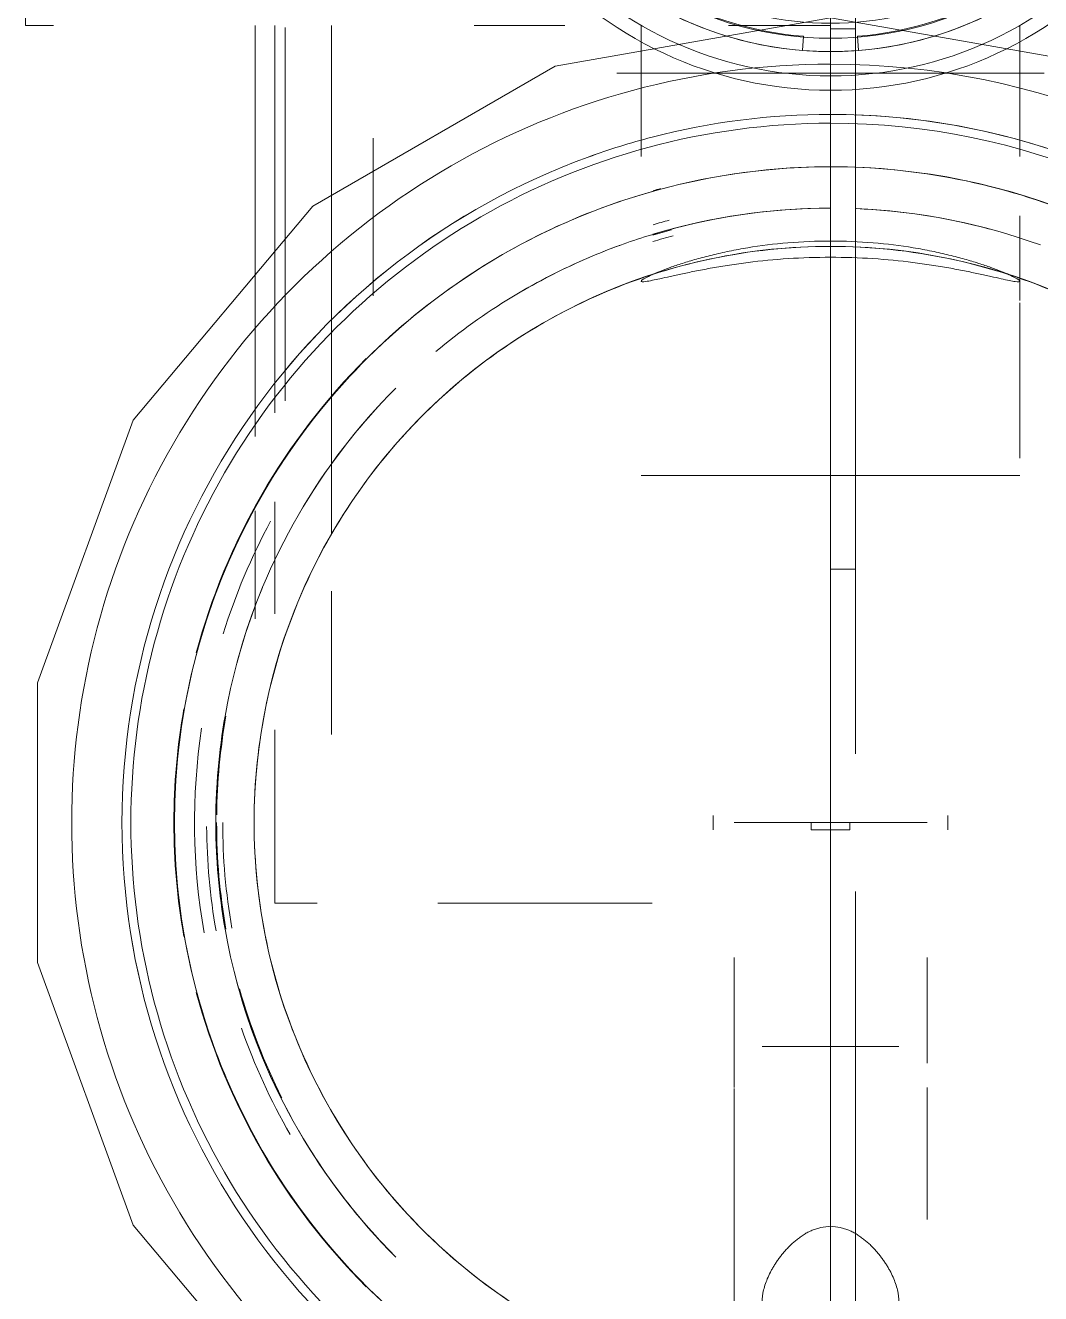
# Model space of a CAD drawing. Header units: metres. Extents: x 149 to 429, y -3 to 162.
# Drawn here: x 356.4478 to 356.5738, y 96.0434 to 96.201 of the extents above; entities that cross this region are included whole.
import ezdxf

# ---------------------------------------------------------------- set-up
doc = ezdxf.new("R2010")
doc.units = ezdxf.units.M
for name, color, linetype, lineweight in [('P-PIPE', 7, 'Continuous', 5), ('P-PIPE-CNTR', 7, 'Continuous', 5), ('P-SANR-FIXT', 7, 'Continuous', 5)]:
    doc.layers.add(name, color=color, linetype=linetype, lineweight=lineweight)

# ---------------------------------------------------------------- blocks, each defined once
blk = doc.blocks.new('Bomba Jacuzzi1 - 15B-T 1_1_2CV TRIF_220_380V _1 1_2CV_-2414014-TÉRREO 1_20 - Dependente 2')
at = {"layer": 'P-SANR-FIXT', "color": 254, "lineweight": 15, "true_color": 0xd3d3d3}
for p, q in [((0.118853903543086, 0.1000000000000005), (0.09902800000000002, 0.1000000000000005)), ((0.09902800000000002, 0.1000000000000006), (0.118853903543086, 0.1000000000000006)), ((0.09902800000000002, 0.1000000000000006), (0.118853903543086, 0.1000000000000006)), ((0.09905599999993797, 0.07147000000000037), (0.0479579082981226, 0.07147000000000037)), ((0.03983716857415912, 0.06899999999993234), (0.02594911746121761, 0.06899999999993234)), ((0.05242102550234311, 0.06772500000000041), (0.09878500888999846, 0.06772500000000041)), ((0.03579571668968001, 0.06200000000000031), (0.05924381481993751, 0.06200000000000031)), ((0.09905599999993886, 0.06200000000000031), (0.05924381481993751, 0.06200000000000031)), ((-0.008544654774432017, -0.003109999999999865), (-0.0863477155796277, -0.003109999999999865)), ((0.08634771557961472, -0.003109999999999865), (0.00854465477441904, -0.003109999999999865))]:
    blk.add_line(p, q, dxfattribs=at)
at = {"layer": 'P-SANR-FIXT', "color": 254, "lineweight": 15, "true_color": 0xe9e9e9}
for p, q in [((0.09902800000000002, 0.1000000000000005), (0.09902800000000002, 0.09650000000000053)), ((0.09902800000000002, 0.09650000000000054), (0.09902800000000002, 0.1000000000000006)), ((-0.01000000000000001, 0.06900000000000042), (-0.01000000000000001, 0.06374768774327914)), ((0.09311510000000002, 0.02652500000000036), (0.09311510000000002, 0.02562118254231784)), ((0.09311510000000002, 0.02562118254231784), (0.09311510000000002, 0.0229713238353825)), ((0.09905599999994241, 0.0235077779681538), (0.08275103697726632, 0.0235077779681538)), ((0.09311510000000002, 0.01176250000000003), (0.09311510000000002, 0.01663468702741362)), ((0.09311510000000002, 0.01176250000000048), (0.09311510000000002, 0.01663468702741398)), ((0.09311510000000002, 0.01326250000000045), (0.09311510000000002, 5.015419357484176e-16)), ((0.09311510000000002, 5.015419357484176e-16), (0.09311510000000002, -0.01326249999999951)), ((0.09311510000000002, -0.006088718036036295), (0.09311510000000002, 5.048044136244805e-16)), ((0.09311510000000002, -0.006088718036036832), (0.09311510000000002, -3.196042743662642e-17)), ((0.09905599999996657, -0.0031099999999996), (0.08634771557962861, -0.0031099999999996)), ((0.08634771557962857, -0.003109999999999684), (0.09905599999996653, -0.003109999999999684)), ((0.09311510000000002, -0.01663468702741345), (0.09311510000000002, -0.01176249999999998)), ((0.09311510000000002, -0.01663468702741305), (0.09311510000000002, -0.01176249999999954)), ((0.08275103697726632, -0.02350777796815307), (0.0990559999999424, -0.02350777796815307)), ((0.09311510000000002, -0.02297132383538193), (0.09311510000000002, -0.02652499999999965))]:
    blk.add_line(p, q, dxfattribs=at)
at = {"layer": 'P-SANR-FIXT', "color": 9, "lineweight": 15, "true_color": 0xc0c0c0}
for p, q in [((0.118853903543086, 0.1000000000000005), (0.09902800000000002, 0.1000000000000005)), ((0.0479579082981226, 0.07147000000000037), (0.09905599999993797, 0.07147000000000037)), ((0.09905600000007035, 0.06899999999993234), (0.05090153967190472, 0.06899999999993234)), ((0.05924381481993751, 0.06200000000000031), (0.09905599999993886, 0.06200000000000031)), ((0.0868960924896132, 1.353583911622992e-16), (0.1075000000000001, 1.353583911622992e-16)), ((0.1075000000000001, -0.003109999999999865), (0.08634771557961472, -0.003109999999999865))]:
    blk.add_line(p, q, dxfattribs=at)
at = {"layer": 'P-SANR-FIXT', "color": 254, "lineweight": 15, "true_color": 0xe0e0e0}
for p, q in [((0.02532207243563857, 0.07147000000000037), (0.03873347263779792, 0.07147000000000037)), ((0.01153630023511669, 0.06899999999993234), (-0.009999999999893771, 0.06899999999993234)), ((0.09878500888999846, 0.06772500000000041), (0.05242102550234311, 0.06772500000000041)), ((0.01093227280391171, 0.06200000000000031), (0.02877572674529153, 0.06200000000000031)), ((-0.01000000000000001, 0.04879036790187211), (-0.01000000000000001, 0.02213878002871011)), ((0.08275103697726632, 0.0235077779681538), (0.09905599999994241, 0.0235077779681538)), ((0.09311510000000002, 0.01663468702741362), (0.09311510000000002, 0.02352500000000038)), ((0.09311510000000002, 0.02272340506345074), (0.09311510000000002, 0.02352500000000038)), ((0.09311510000000002, 0.0229713238353825), (0.09311510000000002, -0.02297132383538193)), ((0.09311510000000002, 0.02297132383538264), (0.09311510000000002, 0.01326250000000045)), ((0.09311510000000002, 0.01663468702741398), (0.09311510000000002, 0.02272340506345074)), ((0.09311510000000002, -3.196042743662642e-17), (0.09311510000000002, 0.01176250000000003)), ((0.09311510000000002, 5.048044136244805e-16), (0.09311510000000002, 0.01176250000000048)), ((-0.08689609248962615, 1.353583911622991e-16), (0.0868960924896132, 1.353583911622992e-16)), ((0.09311510000000002, -0.01176249999999998), (0.09311510000000002, -0.006088718036036832)), ((0.09311510000000002, -0.01176249999999954), (0.09311510000000002, -0.006088718036036295)), ((0.09311510000000002, -0.01326249999999951), (0.09311510000000002, -0.02297132383538179)), ((0.09311510000000002, -0.02352499999999963), (0.09311510000000002, -0.01663468702741345)), ((0.09311510000000002, -0.02352499999999963), (0.09311510000000002, -0.01663468702741305)), ((0.09905599999994241, -0.02350777796815307), (0.08275103697726632, -0.02350777796815307))]:
    blk.add_line(p, q, dxfattribs=at)
at = {"layer": 'P-SANR-FIXT', "color": 7, "lineweight": 15, "true_color": 0xf3f3f3}
for p, q in [((-0.01000000000000001, 0.06900000000000042), (-0.01000000000000001, 0.06374768774327928)), ((0.08503032854879675, 0.05680000000000045), (0.06544093350146538, 0.05680000000000045)), ((0.0431151, 0.02212641888116415), (0.0431151, 0.02352500000000038)), ((0.0431151, 0.02272340506345074), (0.0431151, 0.02352500000000038)), ((0.0431151, 0.02196257846136599), (0.0431151, 0.0235077779681538)), ((0.04311510000000002, 0.02196257846136599), (0.04311510000000002, 0.02350777796815381)), ((0.0431151, 0.02212641888116415), (0.0431151, 0.02272340506345074)), ((0.0431151, 0.01663468702741398), (0.0431151, 0.02037324762402934)), ((0.0431151, 0.01663468702741398), (0.0431151, 0.02037324762402934)), ((0.09902800000000002, 0.01267122112328482), (0.09902800000000002, 5.414335646491964e-16)), ((0.0431151, 5.048044136244805e-16), (0.0431151, 0.01176250000000048)), ((0.0431151, 5.048044136244805e-16), (0.0431151, 0.01176250000000048)), ((0.09862, 5.44077283226585e-16), (0.09862, -0.003109999999999457)), ((0.09862000000000003, 5.239850220384312e-16), (0.09862000000000003, -0.003109999999999476)), ((0.08634771557963129, -0.003109999999999457), (0.09862, -0.003109999999999457)), ((0.0431151, -0.02272340506344993), (0.0431151, -0.01663468702741305)), ((0.0431151, -0.02272340506344993), (0.0431151, -0.01663468702741305)), ((0.0645870891490946, -0.02350777796815307), (0.04528757249115882, -0.02350777796815307)), ((0.06458708914910037, -0.02350777796815307), (0.04528757249115939, -0.02350777796815307))]:
    blk.add_line(p, q, dxfattribs=at)
at = {"layer": 'P-SANR-FIXT', "color": 7, "lineweight": 15, "true_color": 0xefefef}
for p, q in [((0.02877572674529154, 0.06200000000000031), (0.01661284993070709, 0.06200000000000031)), ((0.06544093350146538, 0.05680000000000045), (0.08503032854879675, 0.05680000000000045)), ((0.09311510000000002, 0.02652500000000036), (0.09311510000000002, 0.02562118254231791)), ((0.09311510000000002, 0.02562118254231791), (0.09311510000000002, 0.02297132383538264)), ((0.09905599999996649, 3.166817919009191e-16), (0.08689609248962667, 3.166817919009191e-16)), ((0.08689609248962671, 4.002593811947009e-16), (0.09905599999996656, 4.002593811947009e-16)), ((0.09311510000000002, -0.02297132383538179), (0.09311510000000002, -0.02562118254231713)), ((0.09311510000000002, -0.02562118254231713), (0.09311510000000002, -0.02652499999999965))]:
    blk.add_line(p, q, dxfattribs=at)
at = {"layer": 'P-SANR-FIXT', "color": 7, "lineweight": 15, "true_color": 0xfafafa}
for p, q in [((0.09902800000000002, 0.04425000000000057), (0.09902800000000002, 0.03300000000000055)), ((0.0431151, 0.02212641888116403), (0.0431151, 0.02272340506345065)), ((0.0431151, 0.02212641888116403), (0.0431151, 0.02272340506345065)), ((0.0431151, 0.01663468702741374), (0.0431151, 0.02037324762402917)), ((0.0431151, 0.01663468702741374), (0.0431151, 0.02037324762402917)), ((-0.0278, 0.008500000000000544), (-0.0278, 0.008210369523457623)), ((-0.0278, 0.008500000000000544), (-0.0278, 0.00601040764008618)), ((-0.0278, 0.008210369523457623), (-0.0278, 0.006010407640086194)), ((-0.0278, 5.459563935426076e-16), (-0.0278, -0.002199961883370876)), ((-0.0278, 5.314761940502449e-16), (-0.0278, -0.002199961883370891)), ((-0.0278, -0.00299999999999955), (-0.0278, 4.383442546046611e-16)), ((-0.0278, -0.002999999999999435), (-0.0278, 5.752449579571219e-16)), ((0.0648590178786783, 3.166817919009191e-16), (0.04311509999999998, 3.166817919009191e-16)), ((0.04311510000000002, 4.002593811947009e-16), (0.06485901787867834, 4.002593811947009e-16)), ((0.0431151, -0.00155842329472024), (0.0431151, 2.605611350916099e-16)), ((0.0431151, -0.006088718036036591), (0.0431151, 1.769835457978281e-16)), ((0.0431151, -0.01176249999999977), (0.0431151, 1.769835457978281e-16)), ((0.0431151, -0.003109999999999614), (0.0431151, -0.00155842329472024)), ((-0.05611845926592463, -0.003109999999999437), (-0.01000000000005122, -0.003109999999999437)), ((-0.05611845926590057, -0.003109999999999475), (-0.01000000000002588, -0.003109999999999475)), ((-0.01000000000002588, -0.003109999999999457), (-0.05611845926590057, -0.003109999999999457)), ((0.0431151, -0.01176249999999977), (0.0431151, -0.006088718036036591)), ((0.06485901787867482, -0.02350777796815307), (0.07541090421815669, -0.02350777796815307))]:
    blk.add_line(p, q, dxfattribs=at)
at = {"layer": 'P-SANR-FIXT', "color": 7, "lineweight": 15, "true_color": 0xfbfbfb}
for p, q in [((0.09902800000000002, 0.03300000000000057), (0.09902800000000002, 0.04425000000000058)), ((0.0431151, 0.02037324762402917), (0.0431151, 0.02212641888116403)), ((0.0431151, 0.02037324762402917), (0.0431151, 0.02212641888116403)), ((0.0431151, 0.01176250000000021), (0.0431151, 0.01663468702741374)), ((0.0431151, 0.01176250000000021), (0.0431151, 0.01663468702741374)), ((0, 0.01157372325059615), (0, 0.01198200000000053)), ((0, 0.01157372325059616), (0, 0.01198200000000053)), ((0.1075, 5.241691525270655e-16), (0.09862000000000003, 5.241691525270654e-16)), ((0, -0.01198199999999948), (0, -0.01157372325059509)), ((0, -0.01198199999999948), (0, -0.01157372325059508)), ((0.0431151, -0.01663468702741327), (0.0431151, -0.01176249999999977)), ((0.0431151, -0.01663468702741327), (0.0431151, -0.01176249999999977))]:
    blk.add_line(p, q, dxfattribs=at)
at = {"layer": 'P-SANR-FIXT', "color": 7, "lineweight": 15, "true_color": 0xf8f8f8}
for p, q in [((-0.01000000000000001, 0.02640515683319184), (-0.01000000000000001, 0.02213878002871041)), ((0.0431151, 0.01176250000000048), (0.0431151, 0.01663468702741398)), ((0.0431151, 0.01176250000000048), (0.0431151, 0.01663468702741398)), ((-0.03305458530390024, 0.01198199999993958), (-0.06769895816836506, 0.01198199999993958)), ((-0.01675258606056177, 0.01198199999993958), (-0.03292027443972748, 0.01198199999993958)), ((0.0431151, 1.769835457978281e-16), (0.0431151, 0.01176250000000021)), ((0.0431151, 1.769835457978281e-16), (0.0431151, 0.01176250000000021)), ((-0.0278, 0.006010407640086194), (-0.0278, 5.459563935426076e-16)), ((-0.0278, 0.00601040764008618), (-0.0278, 0.002199961883371954)), ((-0.0278, 4.383442546046611e-16), (-0.0278, 0.006000000000000543)), ((-0.0278, 0.004242640687119848), (-0.0278, 0.006000000000000543)), ((-0.0278, 0.003000000000000569), (-0.0278, 0.004242640687119848)), ((-0.0278, 5.752449579571219e-16), (-0.0278, 0.003000000000000569)), ((-0.0278, 0.002199961883371954), (-0.0278, 5.314761940502449e-16)), ((-0.0278, -0.002199961883370876), (-0.0278, -0.00424999999999945)), ((-0.0278, -0.002199961883370891), (-0.0278, -0.006010407640085114)), ((-0.0278, -0.00599999999999946), (-0.0278, -0.00299999999999955)), ((-0.0278, -0.004242640687118718), (-0.0278, -0.002999999999999435)), ((-0.0278, -0.00599999999999946), (-0.0278, -0.004242640687118718)), ((-0.0278, -0.00424999999999945), (-0.0278, -0.006010407640085101)), ((-0.0278, -0.006010407640085101), (-0.0278, -0.007361215932167179)), ((-0.0278, -0.006010407640085114), (-0.0278, -0.008499999999999461)), ((-0.0278, -0.007361215932167179), (-0.0278, -0.008210369523456535)), ((-0.0278, -0.008210369523456535), (-0.0278, -0.008499999999999461)), ((-0.04931073422836671, -0.01198200000007819), (-0.03292027443972748, -0.01198200000007819)), ((-0.02989966485174173, -0.01198200000007819), (-0.01675258606056177, -0.01198200000007819)), ((0.0431151, -0.01663468702741305), (0.0431151, -0.01176249999999954)), ((0.0431151, -0.01663468702741305), (0.0431151, -0.01176249999999954)), ((0.0431151, -0.02037324762402862), (0.0431151, -0.01663468702741327)), ((0.0431151, -0.02037324762402862), (0.0431151, -0.01663468702741327)), ((0.0431151, -0.02272340506344999), (0.0431151, -0.02037324762402862)), ((0.0431151, -0.02272340506344999), (0.0431151, -0.02037324762402862)), ((0.04528757249115882, -0.02350777796815307), (0.0645870891490946, -0.02350777796815307)), ((0.04528757249115941, -0.02350777796815307), (0.06458708914910037, -0.02350777796815307))]:
    blk.add_line(p, q, dxfattribs=at)
at = {"layer": 'P-SANR-FIXT', "color": 7, "lineweight": 15, "true_color": 0xfcfcfc}
for p, q in [((0.0431151, 0.02272340506345065), (0.0431151, 0.02352500000000038)), ((0.0431151, 0.02272340506345065), (0.0431151, 0.02352500000000038)), ((0.0431151, 0.02350777796815382), (0.0431151, 0.021962578461366)), ((0.04311510000000002, 0.02350777796815381), (0.04311510000000002, 0.02196257846136599)), ((0.0009000000000000002, 0.01457100000000055), (-0.0009000000000000002, 0.01457100000000055)), ((-0.0009000000000000002, 0.01457100000000057), (0.0009000000000000002, 0.01457100000000057)), ((0, 0.01037671638814568), (0, 0.01157372325059615)), ((0, 0.0103767163881457), (0, 0.01157372325059616)), ((0, 0.008472553452177753), (0, 0.01037671638814568)), ((0, 0.008472553452177779), (0, 0.0103767163881457)), ((0, 0.005991000000000541), (0, 0.008472553452177753)), ((0, 0.003101169798418991), (0, 0.008472553452177779)), ((0, 0.006000000000000543), (0, 0.00300000000000049)), ((0, 0.006000000000000543), (0, 0.00519615242270717)), ((0, 0.006000000000000543), (0, 0.00519615242270717)), ((0, 0.006000000000000543), (0, 0.003000000000000529)), ((0, 0.003101169798418946), (0, 0.005991000000000541)), ((0, 0.00519615242270717), (0, 0.003000000000000535)), ((0, 0.00519615242270717), (0, 0.003000000000000535)), ((-0.0008999999999999983, 0.002397915761656867), (0, 0.002397915761656867)), ((-0.0008999999999999985, 0.00122474487139208), (-0.0008999999999999985, 0.002397915761656827)), ((0, 5.434613364809774e-16), (0, 0.003101169798418946)), ((0, -0.003101169798417811), (0, 0.003101169798418991)), ((0, 0.00300000000000049), (0, 0.001552914270615608)), ((0, 0.003000000000000535), (0, 0.001552914270615657)), ((0, 0.003000000000000535), (0, 0.001552914270615657)), ((0, 0.003000000000000529), (0, 0.001552914270615656)), ((0, 0.00239791576165687), (0, -0.002397915761655767)), ((0, 0.002397915761656902), (0, 0.001224744871392155)), ((-0.01000000000005123, 5.63639801498539e-16), (-0.05850484619845066, 5.63639801498539e-16)), ((-0.05850484619842666, 5.449880546848363e-16), (-0.01000000000002588, 5.449880546848363e-16)), ((-0.01000000000002586, 5.236717726120333e-16), (-0.05850484619842666, 5.236717726120333e-16)), ((-0.0008999999999999985, 5.129512418594716e-16), (-0.0008999999999999985, 0.00122474487139208)), ((-0.0008999999999999985, -0.001224744871391053), (-0.0008999999999999985, 5.129512418594716e-16)), ((0, 0.001552914270615608), (0, 4.811141272796937e-16)), ((0, 0.001552914270615657), (0, 5.324750852820893e-16)), ((0, 0.001552914270615657), (0, 5.324750852820893e-16)), ((0, 0.001552914270615656), (0, 5.344048324617012e-16)), ((0, 0.001224744871392155), (0, 5.916923405323593e-16)), ((0.02499999999999607, 5.63639801498539e-16), (-2.560811562801746e-14, 5.63639801498539e-16)), ((0, 5.204846766161375e-16), (0, -0.001083819415535427)), ((0, 5.463952411276528e-16), (0, -0.001083819415535377)), ((0, -0.00310116979841786), (0, 5.434613364809774e-16)), ((0, 4.811141272796937e-16), (0, -0.001552914270614643)), ((0, 5.324750852820893e-16), (0, -0.001552914270614592)), ((0, 5.916923405323593e-16), (0, -0.001224744871390974)), ((0, 5.324750852820893e-16), (0, -0.001552914270614592)), ((0, 5.344048324617012e-16), (0, -0.001552914270614587)), ((0.03150000000000001, 5.474571906916029e-16), (0.03156814834742188, 5.474571906916029e-16)), ((0.03150000000000001, 5.636408006992611e-16), (0.03150000000000001, -0.003109999999999437)), ((0.03156814834742188, 5.474571906916029e-16), (0.03208578643762696, 5.474571906916029e-16)), ((0.03208578643762696, 5.474571906916029e-16), (0.03250000000000009, 5.474571906916029e-16)), ((0.03250000000000009, 5.474571906916029e-16), (0.03350000000000017, 5.474571906916029e-16)), ((-0.0008999999999999985, -0.002397915761655797), (-0.0008999999999999985, -0.001224744871391053)), ((0, -0.001083819415535427), (0, -0.002131980982046344)), ((0, -0.001083819415535377), (0, -0.002131980982046272)), ((0, -0.001224744871390974), (0, -0.002397915761655727)), ((0, -0.001552914270614643), (0, -0.002999999999999512)), ((0, -0.001552914270614592), (0, -0.002999999999999464)), ((0, -0.001552914270614592), (0, -0.002999999999999464)), ((0, -0.001552914270614587), (0, -0.002999999999999461)), ((0, -0.002397915761655765), (-0.0008999999999999983, -0.002397915761655765)), ((0, -0.002131980982046344), (0, -0.00310999999999951)), ((0, -0.002131980982046272), (0, -0.003109999999999424)), ((0, -0.002999999999999512), (0, -0.00424264068711879)), ((0, -0.002999999999999464), (0, -0.004242640687118748)), ((0, -0.002999999999999464), (0, -0.005795554957733871)), ((0, -0.002999999999999461), (0, -0.004242640687118744)), ((0, -0.01037671638814461), (0, -0.00310116979841786)), ((0, -0.005990999999999429), (0, -0.003101169798417811)), ((0.03208578643762696, -0.003109999999999453), (0.03150000000000001, -0.003109999999999453)), ((0.03298236190979507, -0.003109999999999453), (0.03208578643762696, -0.003109999999999453)), ((0.03350000000000015, -0.003109999999999453), (0.03298236190979507, -0.003109999999999453)), ((0, -0.00424264068711879), (0, -0.005196152422706123)), ((0, -0.004242640687118748), (0, -0.005196152422706094)), ((0, -0.004242640687118744), (0, -0.005196152422706089)), ((0, -0.005196152422706123), (0, -0.005795554957733887)), ((0, -0.005196152422706094), (0, -0.00599999999999946)), ((0, -0.005196152422706089), (0, -0.00599999999999946)), ((0, -0.005795554957733887), (0, -0.00599999999999946)), ((0, -0.005795554957733871), (0, -0.00599999999999946)), ((0, -0.01037671638814459), (0, -0.005990999999999429)), ((0, -0.01157372325059509), (0, -0.01037671638814461)), ((0, -0.01157372325059508), (0, -0.01037671638814459)), ((-0.0009000000000000002, -0.01457099999999947), (0.0009000000000000002, -0.01457099999999947)), ((0.0009000000000000002, -0.01457099999999945), (-0.0009000000000000002, -0.01457099999999945)), ((0.0431151, -0.02352499999999963), (0.0431151, -0.02272340506344999)), ((0.0431151, -0.02352499999999963), (0.0431151, -0.02272340506344999))]:
    blk.add_line(p, q, dxfattribs=at)
at = {"layer": 'P-SANR-FIXT', "color": 7, "lineweight": 15, "true_color": 0xf6f6f6}
for p, q in [((0.0431151, 0.02037324762402934), (0.0431151, 0.02212641888116415)), ((0.0431151, 0.02037324762402934), (0.0431151, 0.02212641888116415)), ((0.09902800000000002, 5.583533635444838e-16), (0.09902800000000002, 0.01267122112328484)), ((0.0431151, -0.001558423294720163), (0.0431151, 4.839100163010352e-16)), ((0.0431151, -0.01176249999999954), (0.0431151, 5.048044136244805e-16)), ((0.0431151, -0.01176249999999954), (0.0431151, 5.048044136244805e-16)), ((0.09862, 5.439044770128022e-16), (0.08689609248963001, 5.439044770128022e-16)), ((0.0431151, -0.003109999999999682), (0.0431151, -0.001558423294720163)), ((0.06474332198854318, -0.0031099999999996), (0.05272720470951614, -0.0031099999999996)), ((0.05272720470951614, -0.003109999999999684), (0.06474332198854316, -0.003109999999999684)), ((0.09862000000000003, -0.003109999999999476), (0.1075, -0.003109999999999476)), ((0.0431151, -0.02352499999999963), (0.0431151, -0.02272340506344993)), ((0.0431151, -0.02352499999999963), (0.0431151, -0.02272340506344993)), ((0.07541090421815669, -0.02350777796815307), (0.0648590178786748, -0.02350777796815307))]:
    blk.add_line(p, q, dxfattribs=at)
at = {"layer": 'P-SANR-FIXT', "color": 9, "lineweight": 15, "true_color": 0xc0c0c0, "flags": 128}
for points in [[(0.09999998131676355, 5.050566449236575e-16), (0.09396924395872282, 0.0342020127350565), (0.07660442781418467, 0.06427875796631603), (0.04999998598757245, 0.08660253633340473), (0.01736480680291962, 0.09848077070137191), (-0.01736482548615646, 0.09848077070137187), (-0.05000000467080925, 0.08660253633340458), (-0.07660444649742139, 0.06427875796631578), (-0.09396926264195941, 0.03420201273505619), (-0.1, 1.954921369333039e-16)], [(-0.1000000000000001, -4.677232062027236e-16), (-0.0939692626419592, -0.03420201273505644), (-0.07660444649742097, -0.06427875796631592), (-0.05000000467080871, -0.08660253633340455), (-0.01736482548615584, -0.09848077070137164), (0.01736480680292023, -0.09848077070137147), (0.04999998598757299, -0.08660253633340408), (0.07660442781418506, -0.0642787579663152), (0.093969243958723, -0.03420201273505556), (0.09999998131676352, 4.695065816975192e-16)]]:
    blk.add_lwpolyline(points, dxfattribs=at)
at = {"layer": 'P-SANR-FIXT', "color": 9, "lineweight": 15, "true_color": 0xc0c0c0}
for centre, radius, start, end in [((0, 1.023625628704395e-16), 0.08689609248961411, 359.9999999999994, 179.9999999999995), ((0, 1.127187232441429e-16), 0.08149000000000008, 359.9999999999996, 179.9999999999996), ((0, 1.127187232441429e-16), 0.07159999999999996, 7.824164516400251e-13, 180.0000000000004), ((0, 1.023625628704395e-16), 0.0868960924896141, 179.9999999999999, 359.9999999999994), ((0, 1.127187232441429e-16), 0.08149000000000009, 179.9999999999996, 359.9999999999991), ((0, 1.127187232441429e-16), 0.07159999999999996, 180.0000000000008, 4.071109992273301e-13)]:
    blk.add_arc(centre, radius, start, end, dxfattribs=at)
at = {"layer": 'P-SANR-FIXT', "color": 254, "lineweight": 15, "true_color": 0xd3d3d3}
for centre, radius, start, end in [((0, 1.290458026391406e-16), 0.08689609248961411, 359.9999999999994, 179.9999999999995), ((0, 2.844391389089651e-16), 0.08154999999999998, 80.0127165999975, 99.98728340000247), ((0, 2.876365812198856e-16), 0.08155, 80.01271659999787, 99.9872834000029), ((0, 3.521183344901147e-16), 0.07898999999999999, 81.45566697393654, 99.99783366594279), ((0, 2.844391389089651e-16), 0.08155000000000005, 105, 135), ((0, 2.876365812198856e-16), 0.08154999999999993, 105.0000000000004, 135.0000000000004), ((0, 2.844391389089651e-16), 0.08154999999999993, 44.99999999999996, 74.99999999999996), ((0, 1.431086360526023e-16), 0.07635299999999996, 67.49999999999972, 112.4999999999996), ((0, 2.167599433278156e-16), 0.07634999999999997, 80.01271659999966, 99.98728340000034), ((0, 2.19957385638736e-16), 0.07634999999999999, 80.0127166, 99.98728340000076), ((0, 2.167599433278156e-16), 0.07635000000000003, 105, 135), ((0, 2.167599433278156e-16), 0.07634999999999995, 44.99999999999996, 74.99999999999996), ((0, 2.19957385638736e-16), 0.07635000000000004, 45.00000000000041, 75.00000000000041), ((0, 1.431086360526023e-16), 0.07635300000000006, 120.0430210605427, 134.9999999999996), ((0, 2.19957385638736e-16), 0.07634999999999993, 120.0000000000004, 135.0000000000004), ((0, 1.431086360526023e-16), 0.07635299999999993, 44.99999999999967, 59.95697893958469), ((0, 1.431086360526023e-16), 0.07635299999999995, 22.49999999999967, 39.94406122236082), ((0, 2.167599433278156e-16), 0.07634999999999996, 20.01271660010199, 29.99999999999997), ((0, 2.19957385638736e-16), 0.07635000000000007, 20.0127166001024, 30.00000000000044), ((0, 1.431086360526023e-16), 0.07635300000000007, 359.9999999999994, 16.91219891015225), ((0, 2.167599433278156e-16), 0.07635000000000007, 359.9999999999996, 16.79351949394999), ((0, 2.19957385638736e-16), 0.07635000000000003, 3.766041550160073e-13, 15.00000000000037), ((0, 1.290458026391406e-16), 0.0868960924896141, 179.9999999999999, 359.9999999999994), ((0, 2.167599433278156e-16), 0.07635000000000003, 344.9999999999997, 357.6392696897783), ((0, 1.431086360526023e-16), 0.07635300000000006, 340.0449574994461, 357.605156484569)]:
    blk.add_arc(centre, radius, start, end, dxfattribs=at)
at = {"layer": 'P-SANR-FIXT', "color": 254, "lineweight": 15, "true_color": 0xe0e0e0}
for centre, radius, start, end in [((0, 3.553157768010351e-16), 0.07898999999999999, 81.45566697393693, 99.99783366594319), ((0, 3.859579322806895e-16), 0.07749, 90.36142020589159, 99.9872833999778), ((0, 3.891553745916099e-16), 0.07748999999999998, 90.36142020589203, 99.98728339997821), ((0, 2.876365812198856e-16), 0.08155000000000005, 60.00000000000038, 75.0000000000004), ((0, 4.197975300712642e-16), 0.07624499999999997, 89.99999999999994, 99.98728339997079), ((0, 4.229949723821846e-16), 0.076245, 90.00000000000038, 99.98728339997123), ((0, 3.521183344901147e-16), 0.07898999999999994, 61.68274863901873, 72.71298052115198), ((0, 2.19957385638736e-16), 0.07634999999999995, 105.0000000000004, 120.0000000000004), ((0, 1.431086360526023e-16), 0.07635299999999996, 16.91219891015228, 22.49999999999968), ((0, 2.19957385638736e-16), 0.07635000000000006, 15.00000000000038, 16.79351949395038), ((0, 2.844391389089651e-16), 0.08154999999999997, 14.99999999999999, 15.65273945965703), ((0, 2.19957385638736e-16), 0.07635, 345, 357.6392696897787)]:
    blk.add_arc(centre, radius, start, end, dxfattribs=at)
at = {"layer": 'P-SANR-FIXT', "color": 254, "lineweight": 15, "true_color": 0xe9e9e9}
for centre, radius, start, end in [((0, 4.197975300712642e-16), 0.076245, 80.01271660002915, 89.27107634586771), ((0, 4.229949723821846e-16), 0.07624500000000002, 80.01271660002953, 89.27107634586812), ((0, 4.874767256524138e-16), 0.07549499999999996, 89.99999999999994, 99.98728339993099), ((0, 4.906741679633342e-16), 0.07549499999999999, 90.00000000000037, 99.98728339993141), ((0, 3.859579322806895e-16), 0.07749000000000006, 109.253597996844, 120), ((0, 3.891553745916099e-16), 0.07748999999999993, 109.2535979968444, 120.0000000000004), ((0, 2.876365812198856e-16), 0.08155000000000004, 15.00000000000037, 15.65273945965742)]:
    blk.add_arc(centre, radius, start, end, dxfattribs=at)
at = {"layer": 'P-SANR-FIXT', "color": 7, "lineweight": 15, "true_color": 0xefefef}
for centre, radius, start, end in [((0, 4.197975300712642e-16), 0.07624500000000006, 105.7289236541095, 116.6508030065604), ((0, 3.859579322806895e-16), 0.07748999999999998, 14.99999999999999, 16.53032201570247)]:
    blk.add_arc(centre, radius, start, end, dxfattribs=at)
at = {"layer": 'P-SANR-FIXT', "color": 7, "lineweight": 15, "true_color": 0xf3f3f3}
for centre, radius, start, end in [((0, 4.229949723821846e-16), 0.07624499999999997, 105.7289236541099, 116.6508030065608), ((0, 3.891553745916099e-16), 0.07749000000000004, 15.00000000000038, 16.53032201570286)]:
    blk.add_arc(centre, radius, start, end, dxfattribs=at)
at = {"layer": 'P-SANR-FIXT', "color": 7, "lineweight": 15, "true_color": 0xfbfbfb}
for centre, radius, start, end in [((0, 4.874767256524138e-16), 0.07549499999999999, 14.99999999999999, 16.99613396425439), ((0, 4.229949723821846e-16), 0.07624500000000006, 15.00000000000038, 16.81815721098576)]:
    blk.add_arc(centre, radius, start, end, dxfattribs=at)
at = {"layer": 'P-SANR-FIXT', "color": 7, "lineweight": 15, "true_color": 0xfcfcfc}
blk.add_arc((0, 4.906741679633342e-16), 0.07549500000000006, 15.00000000000038, 16.99613396425477, dxfattribs=at)
at = {"layer": 'P-SANR-FIXT', "color": 7, "lineweight": 15, "true_color": 0xf6f6f6}
blk.add_arc((0, 4.197975300712642e-16), 0.076245, 14.99999999999999, 16.81815721098537, dxfattribs=at)
at = {"layer": 'P-SANR-FIXT', "color": 9, "lineweight": 15, "true_color": 0xc0c0c0}
for centre, major_axis, ratio, start_param, end_param in [((-8.872786700619351e-06, 1.194313342431606e-16), (1.85329449417384e-09, 0.09424203516568411), 0.9999999532919074, 4.712389000049942, 7.853981653639738), ((-3.064626870619938e-06, 1.531878561429779e-16), (0, 0.08799999999999777), 0.999999953291906, 5.061454830783552, 7.504915783575618), ((6.456456463216353e-18, 1.709992020943752e-16), (0, 0.08799999999999777), 0.9999999532919062, 5.061454830783546, 7.504915783575612), ((-3.064626870619938e-06, 1.531878561429779e-16), (0, 0.08799999999999768), 0.9999999532919084, 4.712388980384688, 4.967105042807135), ((6.456456463216353e-18, 1.709992020943752e-16), (1.730535956371782e-09, 0.0879999999999977), 0.9999999532919076, 4.71238900004986, 4.967105062472308), ((-8.872786700619351e-06, 1.194313342431606e-16), (1.853288258245072e-09, 0.09424203516568413), 0.9999999532919074, 1.570796346460093, 4.712389000049876), ((-3.064626870619938e-06, 1.531878561429779e-16), (0, 0.08799999999999779), 0.9999999532919058, 1.570796326794898, 3.976240007414957), ((-3.064626870619938e-06, 1.531878561429779e-16), (-1.639127731323199e-09, 0.08799999999999769), 0.9999999532919077, 4.014257260960505, 4.712388961758236), ((6.456456463216353e-18, 1.709992020943752e-16), (0, 0.08799999999999772), 0.9999999532919074, 1.606865268131797, 3.97619431457796), ((6.456456463216353e-18, 1.709992020943752e-16), (0, 0.08799999999999764), 0.9999999532919093, 4.01425727958695, 4.676320039047775)]:
    blk.add_ellipse(centre, major_axis=major_axis, ratio=ratio, start_param=start_param, end_param=end_param, dxfattribs=at)
at = {"layer": 'P-SANR-FIXT', "color": 254, "lineweight": 15, "true_color": 0xd3d3d3}
for centre, major_axis, ratio, start_param, end_param in [((-3.064626870619938e-06, 1.531878561429779e-16), (0, 0.08799999999999766), 0.9999999532919084, 4.967105042807136, 5.061454830783553), ((6.456456463216353e-18, 1.709992020943752e-16), (0, 0.08799999999999775), 0.9999999532919066, 4.967105042807129, 5.061454830783546)]:
    blk.add_ellipse(centre, major_axis=major_axis, ratio=ratio, start_param=start_param, end_param=end_param, dxfattribs=at)
at = {"layer": 'P-SANR-FIXT', "color": 9, "lineweight": 15, "true_color": 0xc0c0c0}
for points, knots in [([(-0.08149, 6.915610263412785e-16), (-0.08148999999999998, 0.005333582773260973), (-0.08043936840709714, 0.01600059014543053), (-0.0757721031800545, 0.0313863415192503), (-0.06819284841398482, 0.04556576560923738), (-0.05799301510907046, 0.05799445858359879), (-0.04556408001983154, 0.0681929903311892), (-0.02665942578964575, 0.0783037554691922), (7.537335626577962e-07, 0.08361310612496461), (0.03199919312469778, 0.07724569004400805), (0.05912412820276933, 0.05912064882930373), (0.07724849923916756, 0.03199308827359808), (0.0814900000000001, 0.01066357034138363), (0.08149000000000003, -6.285110452919352e-16)], [-1, -1, -1, -1, -0.9375, -0.875, -0.8125, -0.75, -0.6875, -0.625, -0.5, -0.375, -0.25, -0.125, 0, 0, 0, 0]), ([(0.07160000000000001, 8.170372942311886e-16), (0.07159999999999996, 0.004996843003584869), (0.07055012434632335, 0.01499139778632501), (0.06589111025518522, 0.02933330300252009), (0.05835243489548379, 0.04239177096085897), (0.04826334414661269, 0.05359771425668258), (0.0360648502580706, 0.0624614457847582), (0.02229012284592068, 0.06859358641576921), (0.002624721371722811, 0.07278074740840991), (-0.02278000513027219, 0.07011875253094395), (-0.04933087644795584, 0.05478847502356465), (-0.06735058388932334, 0.02998633844027752), (-0.0716000000000001, 0.009997411137902276), (-0.07160000000000001, -3.300021714225388e-16)], [-1, -1, -1, -1, -0.9333333333333333, -0.8666666666666667, -0.8, -0.7333333333333333, -0.6666666666666666, -0.6, -0.5333333333333333, -0.4, -0.2666666666666667, -0.1333333333333333, 0, 0, 0, 0]), ([(0.08149, -6.512403850954116e-16), (0.08148999999999997, -0.005331785170691825), (0.08044018347857498, -0.0159962075207034), (0.07577345726074407, -0.03138322580897823), (0.06819486301830606, -0.04556270254235167), (0.05799556549671066, -0.05799192230404528), (0.04556708016979629, -0.06819098187628486), (0.02666286868296153, -0.07830258590981386), (2.917092179272419e-06, -0.08361310525599641), (-0.03199578100517066, -0.07724709681733986), (-0.05912158446045693, -0.05912325027610014), (-0.07724687002309763, -0.03199649235308241), (-0.08149000000000008, -0.01066716554652141), (-0.08149000000000003, 7.048153727318152e-16)], [-1, -1, -1, -1, -0.9375, -0.875, -0.8125, -0.75, -0.6875, -0.625, -0.5, -0.375, -0.25, -0.125, 0, 0, 0, 0]), ([(-0.07160000000000001, -8.162617680635638e-16), (-0.07159999999999994, -0.004998705568951706), (-0.0705492235242164, -0.01499593211006942), (-0.06588961795123277, -0.02933649530441696), (-0.05835022473143901, -0.0423948629436537), (-0.04826056498655445, -0.05360020190055405), (-0.03606161013376021, -0.06246332051961071), (-0.02228656631151024, -0.06859474071664154), (-0.002620951118988878, -0.07278088395454108), (0.02278365785610294, -0.07011757158513147), (0.04933365487162434, -0.05478591583913355), (0.06735238439740708, -0.02998283883067848), (0.07160000000000011, -0.009993686007168193), (0.07160000000000001, 8.136043921913583e-16)], [-1, -1, -1, -1, -0.9333333333333333, -0.8666666666666667, -0.8, -0.7333333333333333, -0.6666666666666666, -0.6, -0.5333333333333333, -0.4, -0.2666666666666667, -0.1333333333333333, 0, 0, 0, 0])]:
    blk.add_open_spline(points, degree=3, knots=knots, dxfattribs=at)
at = {"layer": 'P-SANR-FIXT', "color": 7, "lineweight": 15, "true_color": 0xfafafa}
for points in [[(0.06725966523939035, 0.02352500000000038), (0.06718528992804011, 0.02352500000000035), (0.06717186702195883, 0.02332520632458718), (0.06722690217056908, 0.02293061317016548)], [(0.06770385827511761, 0.02292761926369992), (0.06749351329534267, 0.02332260022925559), (0.06735028937225293, 0.02352500000000038), (0.06725966523939035, 0.02352500000000037)], [(0.07204296775630119, -0.00528773081993161), (0.07218496153671622, -0.003560387205283132), (0.07225557536829667, -0.001783230087651041), (0.07226253747327147, 6.716026254008009e-16)], [(-0.05486102489258544, -0.006892712471134535), (-0.0547277561175696, -0.006806970571126165), (-0.05446152360323272, -0.006629092265071783), (-0.05406204233072645, -0.006344460298123034), (-0.05366693299293185, -0.006040152430707494), (-0.05341060920134747, -0.00582214157842127), (-0.05328316967261375, -0.005709770485343954)], [(0.06722690217056906, -0.02293061317016469), (0.06717186702195882, -0.02332520632458642), (0.06718528992804013, -0.02352499999999965), (0.06725966523939036, -0.02352499999999963)], [(0.06725966523939036, -0.02352499999999963), (0.06735028937225296, -0.02352499999999961), (0.06749351329534271, -0.02332260022925484), (0.06770385827511767, -0.02292761926369918)]]:
    blk.add_open_spline(points, degree=3, dxfattribs=at)
at = {"layer": 'P-SANR-FIXT', "color": 7, "lineweight": 15, "true_color": 0xf8f8f8}
for points in [[(0.06722690217056908, 0.02293061317016548), (0.06725735769215438, 0.02271225198398959), (0.06730877731990417, 0.0224342367954158), (0.06737734523957742, 0.02209976622910011)], [(0.06959988120346877, 0.01023165422180731), (0.06980005837753699, 0.008649932494654304), (0.06996584521950593, 0.006977730143898205), (0.07007614978936623, 0.005257992802692371)], [(0.0720429677563012, 0.005287730819932649), (0.07190097397588617, 0.007015074434581081), (0.07168760024663655, 0.008692604546245954), (0.07142603123523922, 0.01027537323332437)], [(0.07024764732929105, 4.486107110026189e-16), (0.0702412766569782, -0.001770983129829918), (0.07018645435922653, -0.003538255461485381), (0.07007614978936623, -0.005257992802691194)], [(0.06757486483220662, -0.02118131021015078), (0.06740543052248109, -0.02194662738231272), (0.06728193731917931, -0.02253602001574296), (0.06722690217056906, -0.02293061317016469)], [(0.06770385827511767, -0.02292761926369918), (0.06780903076500515, -0.02273012878092136), (0.06805293627312267, -0.02223885721796026), (0.06834027601593841, -0.02156331237550432), (0.06849269258512401, -0.02118228345161288)]]:
    blk.add_open_spline(points, degree=3, dxfattribs=at)
at = {"layer": 'P-SANR-FIXT', "color": 7, "lineweight": 15, "true_color": 0xf6f6f6}
for points, knots in [([(0.06737734523957743, 0.02209976622910011), (0.06743268410109474, 0.02182982628576866), (0.06757365072517202, 0.02117974063628254), (0.06785198685000676, 0.01994537218254293), (0.06818773320361976, 0.0184182261614933), (0.06855279372573979, 0.01666470784975068), (0.06892563296943877, 0.01470449778292806), (0.06928242027631683, 0.01255899650073527), (0.06949979261643469, 0.01102251508538381), (0.06959988120346877, 0.01023165422180731)], [-0.7780881274334674, -0.7780881274334674, -0.7780881274334674, -0.7780881274334674, -0.7142857142857143, -0.6428571428571428, -0.5714285714285714, -0.5, -0.4285714285714285, -0.3571428571428571, -0.2857142857142857, -0.2857142857142857, -0.2857142857142857, -0.2857142857142857]), ([(0.07052336736638426, 0.01471053756732809), (0.0703578805003775, 0.01539233768343992), (0.07010196428586599, 0.01636779410709976), (0.06974615837781038, 0.01756378170537186), (0.06948815867321319, 0.0184076081174203), (0.06923265809351173, 0.01919481117838594), (0.06888685405475464, 0.0201648263878898), (0.06864510915430957, 0.02080125452772218), (0.06849269258512396, 0.02118228345161362)], [-0.5714285714285714, -0.5714285714285714, -0.5714285714285714, -0.5714285714285714, -0.5, -0.4642857142857143, -0.4285714285714285, -0.3928571428571428, -0.3571428571428571, -0.2857142857142857, -0.2857142857142857, -0.2857142857142857, -0.2857142857142857]), ([(0.06849269258512401, -0.02118228345161288), (0.06864510915430962, -0.02080125452772143), (0.06888685405475464, -0.02016482638788905), (0.06923265809351181, -0.01919481117838515), (0.06940299181331278, -0.0186700091377414), (0.0694885751940292, -0.01839817089223904)], [-0.7142857142857143, -0.7142857142857143, -0.7142857142857143, -0.7142857142857143, -0.6428571428571428, -0.6071428571428571, -0.5714285714285714, -0.5714285714285714, -0.5714285714285714, -0.5714285714285714])]:
    blk.add_open_spline(points, degree=3, knots=knots, dxfattribs=at)
at = {"layer": 'P-SANR-FIXT', "color": 7, "lineweight": 15, "true_color": 0xf8f8f8}
for points, knots in [([(0.06810633200833646, 0.02209861208172723), (0.06809203295493824, 0.02213051830149108), (0.06794389235760674, 0.02245849217094074), (0.06780903076500511, 0.02273012878092209), (0.06770385827511761, 0.02292761926369992)], [-0.2218465102926198, -0.2218465102926198, -0.2218465102926198, -0.2218465102926198, -0.2142857142857143, -0.1428571428571428, -0.1428571428571428, -0.1428571428571428, -0.1428571428571428]), ([(-0.05328316967261382, 0.005709770485345062), (-0.05341060920134753, 0.00582214157842237), (-0.05366693299293188, 0.006040152430708586), (-0.05406204233072649, 0.006344460298124138), (-0.05446152360323272, 0.006629092265072888), (-0.05486087237473806, 0.006895909724154453), (-0.05526113625332776, 0.007143543665123086), (-0.05580047756730351, 0.007445833965120593), (-0.05674153533127795, 0.00790817105753669), (-0.05807908617210841, 0.00836768771925489), (-0.05910385665182549, 0.008500000000000537), (-0.05960809086900006, 0.008500000000000544)], [-0.5714285714285714, -0.5714285714285714, -0.5714285714285714, -0.5714285714285714, -0.5357142857142857, -0.5, -0.4642857142857143, -0.4285714285714285, -0.3928571428571428, -0.3571428571428571, -0.2857142857142857, -0.1428571428571428, 0, 0, 0, 0]), ([(-0.05015805237809574, 4.482369913915954e-16), (-0.05018410968368835, 0.0004065371309219415), (-0.05026545364162143, 0.00100077194560064), (-0.05043401309452803, 0.001657582564404137), (-0.05055171320786185, 0.002021493977603425), (-0.05064975660982417, 0.002288627504256611), (-0.05076133972154682, 0.0025492898694976), (-0.05093020143339642, 0.002887758579070326), (-0.05117108104499001, 0.003294489975500336), (-0.05143710855725647, 0.003680545222152652), (-0.05165648369473458, 0.003977602865478043), (-0.05176597068468344, 0.004122531902826046), (-0.05182120811107167, 0.00419391355377918)], [-1, -1, -1, -1, -0.9285714285714286, -0.8928571428571428, -0.875, -0.8571428571428571, -0.8392857142857142, -0.8214285714285714, -0.7857142857142857, -0.75, -0.7321428571428572, -0.7142857142857143, -0.7142857142857143, -0.7142857142857143, -0.7142857142857143]), ([(-0.05182120811107158, -0.004193913553777991), (-0.05176597068468335, -0.004122531902824856), (-0.05165648369473448, -0.003977602865476851), (-0.05143710855725635, -0.003680545222151438), (-0.05117108104498996, -0.003294489975499097), (-0.05093020143339631, -0.002887758579069051), (-0.05076133972154675, -0.002549289869496375), (-0.05068695098039828, -0.0023755149593357), (-0.05065201322811745, -0.00228754897735334)], [-0.2857142857142857, -0.2857142857142857, -0.2857142857142857, -0.2857142857142857, -0.2678571428571428, -0.25, -0.2142857142857143, -0.1785714285714285, -0.1607142857142857, -0.1428571428571428, -0.1428571428571428, -0.1428571428571428, -0.1428571428571428]), ([(-0.05960809086900015, -0.008499999999999461), (-0.0591038566518256, -0.008499999999999466), (-0.05807908617210849, -0.008367687719253841), (-0.0567415353312779, -0.007908171057535619), (-0.05580047756730357, -0.007445833965119508), (-0.05526113625332772, -0.007143543665121998), (-0.05499429366760128, -0.006978454371142904), (-0.05486102489258544, -0.006892712471134535)], [-1, -1, -1, -1, -0.8571428571428571, -0.7142857142857143, -0.6428571428571428, -0.6071428571428571, -0.5714285714285714, -0.5714285714285714, -0.5714285714285714, -0.5714285714285714])]:
    blk.add_open_spline(points, degree=3, knots=knots, dxfattribs=at)
at = {"layer": 'P-SANR-FIXT', "color": 7, "lineweight": 15, "true_color": 0xf6f6f6}
for points in [[(0.06849269258512396, 0.02118228345161362), (0.06835640948416595, 0.02152298002797723), (0.06822711938711853, 0.02182909293631304), (0.06810633200833646, 0.02209861208172723)], [(0.07142603123523922, 0.01027537323332437), (0.07129524672954053, 0.01106675757686358), (0.07100958007706933, 0.01260214555164877), (0.070688854232391, 0.01402873745121627), (0.07052336736638426, 0.01471053756732809)], [(0.07007614978936623, 0.005257992802692371), (0.07018645435922652, 0.003538255461486537), (0.07024127665697817, 0.001770983129830968), (0.07024764732929105, 4.487743266194319e-16)], [(0.07226253747327147, 6.719595922120442e-16), (0.07225557536829666, 0.001783230087652231), (0.07218496153671623, 0.003560387205284218), (0.0720429677563012, 0.005287730819932649)], [(0.07007614978936623, -0.005257992802691194), (0.06996584521950593, -0.006977730143897006), (0.069800058377537, -0.00864993249465317), (0.0695998812034688, -0.01023165422180618)], [(0.07142603123523923, -0.0102753732333234), (0.07168760024663658, -0.00869260454624495), (0.07190097397588617, -0.007015074434580087), (0.07204296775630119, -0.00528773081993161)], [(0.06819261889837099, -0.01838049744637691), (0.06807581775241549, -0.01892727483517564), (0.06785198685000682, -0.01994537218254205), (0.0676595819870694, -0.02079865162406982), (0.06757486483220662, -0.02118131021015078)]]:
    blk.add_open_spline(points, degree=3, dxfattribs=at)
at = {"layer": 'P-SANR-FIXT', "color": 7, "lineweight": 15, "true_color": 0xfafafa}
for points, knots in [([(-0.05182120811107167, 0.00419391355377918), (-0.05187644553745989, 0.004265295204732314), (-0.05198790825306393, 0.004405892771196845), (-0.05222078143128375, 0.004677385158163585), (-0.05252438215436961, 0.005000664458613509), (-0.05290229582052958, 0.005365925872244736), (-0.05315573014388011, 0.005597399392267753), (-0.05328316967261382, 0.005709770485345062)], [-0.7142857142857143, -0.7142857142857143, -0.7142857142857143, -0.7142857142857143, -0.6964285714285714, -0.6785714285714286, -0.6428571428571428, -0.6071428571428571, -0.5714285714285714, -0.5714285714285714, -0.5714285714285714, -0.5714285714285714]), ([(-0.05065201322811745, -0.00228754897735334), (-0.05061707547583662, -0.00219958299537098), (-0.05055171320786177, -0.002021493977602213), (-0.05043401309452793, -0.001657582564402929), (-0.05026545364162133, -0.001000771945599553), (-0.05018410968368834, -0.0004065371309209557), (-0.05015805237809575, 4.481036508445871e-16)], [-0.1428571428571428, -0.1428571428571428, -0.1428571428571428, -0.1428571428571428, -0.125, -0.1071428571428571, -0.07142857142857142, 0, 0, 0, 0]), ([(-0.05328316967261375, -0.005709770485343954), (-0.05315573014388004, -0.005597399392266637), (-0.05290229582052954, -0.005365925872243595), (-0.05252438215436964, -0.00500066445861239), (-0.05222078143128368, -0.004677385158162411), (-0.05198790825306386, -0.004405892771195656), (-0.05187644553745981, -0.004265295204731125), (-0.05182120811107158, -0.004193913553777991)], [-0.4285714285714285, -0.4285714285714285, -0.4285714285714285, -0.4285714285714285, -0.3928571428571428, -0.3571428571428571, -0.3214285714285714, -0.3035714285714285, -0.2857142857142857, -0.2857142857142857, -0.2857142857142857, -0.2857142857142857])]:
    blk.add_open_spline(points, degree=3, knots=knots, dxfattribs=at)
at = {"layer": 'P-SANR-FIXT', "color": 7, "lineweight": 15, "true_color": 0xf3f3f3}
blk.add_open_spline([(0.0695998812034688, -0.01023165422180618), (0.0694997926164347, -0.01102251508538269), (0.06928242027631687, -0.01255899650073413), (0.06892563296943878, -0.01470449778292707), (0.0685527937257398, -0.01666470784974972), (0.06830942004432647, -0.01783372005757819), (0.06819261889837099, -0.01838049744637691)], degree=3, dxfattribs=at)
blk.add_open_spline([(0.0694885751940292, -0.01839817089223904), (0.06957415857474564, -0.01812633264673669), (0.06974615837781042, -0.01756378170537103), (0.07010196428586599, -0.01636779410709889), (0.07052849131005183, -0.01474203340099917), (0.07100958007706934, -0.01260214555164788), (0.07129524672954056, -0.01106675757686263), (0.07142603123523923, -0.0102753732333234)], degree=3, knots=[-0.5714285714285714, -0.5714285714285714, -0.5714285714285714, -0.5714285714285714, -0.5357142857142857, -0.5, -0.4285714285714285, -0.3571428571428571, -0.2857142857142857, -0.2857142857142857, -0.2857142857142857, -0.2857142857142857], dxfattribs=at)
blk = doc.blocks.new('AF_Soldavel_Uniao - Standard-V128-TÉRREO 1_20 - Dependente 2')
at = {"layer": 'P-PIPE', "color": 4, "lineweight": 15, "true_color": 0x00ffff}
for p, q in [((150.1392395993948, 96.28602145166498), (150.1393787350011, 96.2842589349181)), ((150.1392395993948, 96.28602145166498), (150.1393787350011, 96.2842589349181)), ((150.1460572441064, 96.2842589349181), (150.1461963797128, 96.28602145166498)), ((150.1460572441064, 96.2842589349181), (150.1461963797128, 96.28602145166498)), ((150.1205559508178, 96.27814304159898), (150.1196325325371, 96.27965072945757)), ((150.1205559508178, 96.27814304159898), (150.1196325325371, 96.27965072945757)), ((150.1658034465705, 96.27965072945757), (150.1648800282898, 96.27814304159898)), ((150.1658034465705, 96.27965072945757), (150.1648800282898, 96.27814304159898)), ((150.1140043790337, 96.27556163658319), (150.1151529234544, 96.27421751243956)), ((150.1140043790337, 96.27556163658319), (150.1151529234544, 96.27421751243956)), ((150.1702830556531, 96.27421751243958), (150.1714316000739, 96.27556163658319)), ((150.1702830556531, 96.27421751243958), (150.1714316000739, 96.27556163658319)), ((150.1151529234544, 96.20969955354624), (150.1140043790337, 96.20835542940263)), ((150.1151529234544, 96.20969955354624), (150.1140043790337, 96.20835542940263)), ((150.1714316000739, 96.20835542940263), (150.1702830556531, 96.20969955354624)), ((150.1714316000739, 96.20835542940263), (150.1702830556531, 96.20969955354624)), ((150.1196325325371, 96.20426633652825), (150.1205559508178, 96.20577402438684)), ((150.1196325325371, 96.20426633652825), (150.1205559508178, 96.20577402438684)), ((150.1648800282898, 96.20577402438684), (150.1658034465705, 96.20426633652825)), ((150.1648800282898, 96.20577402438684), (150.1658034465705, 96.20426633652825)), ((150.1393787350011, 96.19965813106772), (150.1392395993948, 96.19789561432084)), ((150.1393787350011, 96.19965813106772), (150.1392395993948, 96.19789561432084)), ((150.1461963797128, 96.19789561432084), (150.1460572441064, 96.19965813106772)), ((150.1461963797128, 96.19789561432084), (150.1460572441064, 96.19965813106772))]:
    blk.add_line(p, q, dxfattribs=at)
for radius, start, end in [(0.04420000000000069, 30.00000000001039, 149.9999999999896), (0.04420000000000135, 94.51365076998617, 121.4863492300073), (0.04419999999999625, 85.4863492300137, 94.51365076998628), (0.04419999999999625, 58.51365076999208, 85.4863492300137), (0.0424319999999998, 94.51365076998582, 121.4863492299991), (0.0424319999999998, 94.51365076998582, 121.4863492299991), (0.04243199999999431, 58.51365076996534, 85.4863492300137), (0.04243199999999431, 58.51365076996534, 85.4863492300137), (0.04419999999999015, 121.4863492300126, 130.5136507699713), (0.04420000000000135, 49.48634923000179, 58.51365076998844), (0.04420000000000022, 130.5136507699601, 143.9999999999825), (0.04420000000000861, 35.99999999999068, 49.48634923000655), (0.04243199999999826, 130.5136507700078, 144.0000000000199), (0.04243199999999826, 130.5136507700078, 144.0000000000199), (0.04243200000000248, 35.99999999999721, 49.48634922999381), (0.04243200000000248, 35.99999999998705, 49.4863492299994), (0.03069999999999595, 0, 180), (0.03069999999999595, 0, 180), (0.03069999999999595, 0, 180), (0.03069999999999595, 0, 180), (0.02499999999999454, 75.00000000000217, 104.9999999999978), (0.02499999999999454, 75.00000000000217, 104.9999999999978), (0.02499999999999454, 75.00000000000217, 104.9999999999978), (0.02499999999999454, 75.00000000000217, 104.9999999999978), (0.02499999999997726, 135.0000000000163, 180), (0.02499999999999618, 135, 180), (0.02499999999999618, 135, 180), (0.02499999999997726, 135.0000000000163, 180), (0.03069999999999595, 180, 0), (0.03069999999999595, 180, 0), (0.03069999999999595, 180, 0), (0.03069999999999595, 180, 0), (0.02499999999999454, 180, 194.9999999999975), (0.02499999999997726, 180, 194.9999999999893), (0.02499999999997726, 180, 194.9999999999893), (0.02499999999999454, 180, 194.9999999999975), (0.04420000000000069, 210.0000000000031, 329.9999999999962), (0.04243200000001919, 215.9999999999974, 229.4863492300102), (0.04243200000001919, 215.9999999999974, 229.4863492300102), (0.02499999999999454, 255.0000000000018, 284.9999999999974), (0.02499999999999454, 255.0000000000018, 284.9999999999974), (0.02499999999999454, 255.0000000000018, 284.9999999999974), (0.02499999999999454, 255.0000000000018, 284.9999999999974), (0.04243200000001986, 310.5136507699922, 323.9999999999928), (0.04243200000001986, 310.5136507699869, 323.9999999999997), (0.04419999999999015, 216.0000000000063, 229.4863492300283), (0.04420000000000651, 310.5136507699984, 324.0000000000141), (0.04420000000000135, 229.4863492300342, 238.5136507699924), (0.04420000000000861, 301.4863492300069, 310.5136507699931), (0.0424320000000037, 238.5136507700033, 265.4863492300143), (0.0424320000000037, 238.5136507700033, 265.4863492300143), (0.0424319999999998, 274.5136507699854, 301.4863492300315), (0.0424319999999998, 274.5136507699854, 301.4863492300315), (0.04419999999999625, 238.5136507699918, 265.4863492300133), (0.04420000000000135, 274.5136507699866, 301.4863492300112), (0.04419999999999625, 265.4863492300133, 274.5136507699859)]:
    blk.add_arc((150.1427179895538, 96.24195853299291), radius, start, end, dxfattribs=at)
blk = doc.blocks.new('AF_Soldavel_Valvula de Retencao - Soldável - 50 mm-V132-TÉRREO 1_20 - Dependente 2')
at = {"layer": 'P-PIPE', "color": 4, "lineweight": 15, "true_color": 0x00ffff}
for centre, radius, start, end in [((150.142717989554, 96.24195853299292), 0.04901000000001656, 39.99999999999238, 139.9999999999863), ((150.142717989554, 96.24195853299292), 0.04901000000002007, 39.99999999999439, 139.9999999999842), ((150.1427179895541, 96.24195853299292), 0.04722999999914677, 40.00000000001885, 140.0000000000033), ((150.142717989554, 96.24195853299292), 0.04722999999999115, 39.9999999999802, 139.9999999999977), ((150.142717989554, 96.24195853299292), 0.0425500000000059, 29.99999999998039, 150.0000000000005), ((150.142717989554, 96.24195853299292), 0.0406799999999823, 39.99999999996092, 139.9999999999876), ((150.142717989554, 96.24195853299292), 0.0406799999999823, 39.99999999996092, 139.9999999999876), ((150.142717989554, 96.24195853299292), 0.03051999999999566, 0, 180), ((150.142717989554, 96.24195853299292), 0.03051999999999566, 0, 180), ((150.142717989554, 96.24195853299292), 0.03051999999999566, 0, 180), ((150.142717989554, 96.24195853299292), 0.03052000000002408, 0, 180), ((150.1427179895539, 96.24195853299292), 0.02499999999999454, 75.00000000000217, 104.9999999999978), ((150.142717989554, 96.24195853299292), 0.02499999999996708, 74.99999999998646, 105.0000000000136), ((150.142717989554, 96.24195853299292), 0.02500000000002199, 75.00000000001792, 104.9999999999821), ((150.1427179895539, 96.24195853299292), 0.02499999999999454, 75.00000000000217, 104.9999999999978), ((150.142717989554, 96.24195853299292), 0.02499999999998652, 119.9999999999948, 180), ((150.142717989554, 96.24195853299292), 0.02499999999997726, 120.0000000000019, 180), ((150.1427179895539, 96.24195853299292), 0.02499999999999618, 135, 180), ((150.1427179895539, 96.24195853299292), 0.02500000000000568, 134.9999999999837, 180), ((150.142717989554, 96.24195853299292), 0.02500000000003411, 0, 15.00000000000539), ((150.142717989554, 96.24195853299292), 0.02500000000002199, 0, 14.99999999999669), ((150.142717989554, 96.24195853299292), 0.03052000000002408, 180, 0), ((150.142717989554, 96.24195853299292), 0.03052000000002408, 180, 0), ((150.142717989554, 96.24195853299292), 0.03052000000002408, 180, 0), ((150.142717989554, 96.24195853299292), 0.03051999999999566, 180, 0), ((150.1427179895539, 96.24195853299292), 0.02500000000000568, 180, 195.0000000000056), ((150.142717989554, 96.24195853299292), 0.02499999999997726, 180, 195.0000000000062), ((150.142717989554, 96.24195853299292), 0.02499999999996708, 180, 194.9999999999986), ((150.1427179895539, 96.24195853299292), 0.02499999999999454, 180, 194.9999999999975), ((150.142717989554, 96.24195853299292), 0.02500000000002535, 300.0000000000123, 0), ((150.142717989554, 96.24195853299292), 0.02500000000003411, 300.0000000000015, 0), ((150.142717989554, 96.24195853299292), 0.04255000000000209, 210.0000000000094, 330.000000000009), ((150.1427179895539, 96.24195853299292), 0.02499999999999454, 255.0000000000018, 284.9999999999974), ((150.142717989554, 96.24195853299292), 0.02500000000002199, 255.0000000000175, 284.9999999999817), ((150.142717989554, 96.24195853299292), 0.02499999999996708, 254.9999999999861, 285.0000000000132), ((150.1427179895539, 96.24195853299292), 0.02499999999999454, 255.0000000000018, 284.9999999999974), ((150.142717989554, 96.24195853299292), 0.04068000000000758, 220.0000000000281, 320.0000000000227), ((150.142717989554, 96.24195853299292), 0.04068000000000758, 220.0000000000281, 320.0000000000227), ((150.142717989554, 96.24195853299292), 0.04901000000001656, 220.0000000000059, 320.0000000000148), ((150.142717989554, 96.24195853299292), 0.0490100000000018, 219.9999999999974, 320.0000000000232), ((150.1427179895541, 96.24195853299292), 0.04723000000085729, 219.9999999999959, 319.9999999999812), ((150.142717989554, 96.24195853299292), 0.04722999999999465, 220.0000000000028, 320.0000000000186)]:
    blk.add_arc(centre, radius, start, end, dxfattribs=at)

msp = doc.modelspace()

# ---------------------------------------------------------------- linework, layer by layer
at = {"layer": 'P-PIPE-CNTR', "color": 4, "lineweight": 15, "true_color": 0x00ffff}
for p, q in [((356.5477551441037, 96.1919585329929), (356.5477551441037, 96.29195853299292)), ((356.5477551441037, 96.1919585329929), (356.5477551441037, 96.21781038733572)), ((356.5477551441037, 96.19195853299293), (356.5477551441037, 96.21781038733567))]:
    msp.add_line(p, q, dxfattribs=at)

# ---------------------------------------------------------------- block references
at = {"layer": 'P-PIPE', "color": 4, "lineweight": 15, "true_color": 0x00ffff}
for name in ['AF_Soldavel_Valvula de Retencao - Soldável - 50 mm-V132-TÉRREO 1_20 - Dependente 2', 'AF_Soldavel_Uniao - Standard-V128-TÉRREO 1_20 - Dependente 2']:
    msp.add_blockref(name, (206.4050371545499, 0), dxfattribs=at)
at = {"layer": 'P-SANR-FIXT', "color": 254, "lineweight": 15, "true_color": 0xd3d3d3, "rotation": 89.99999999999915}
msp.add_blockref('Bomba Jacuzzi1 - 15B-T 1_1_2CV TRIF_220_380V _1 1_2CV_-2414014-TÉRREO 1_20 - Dependente 2', (356.5477551441037, 96.10195853299291), dxfattribs=at)

doc.saveas('drawing.dxf')
